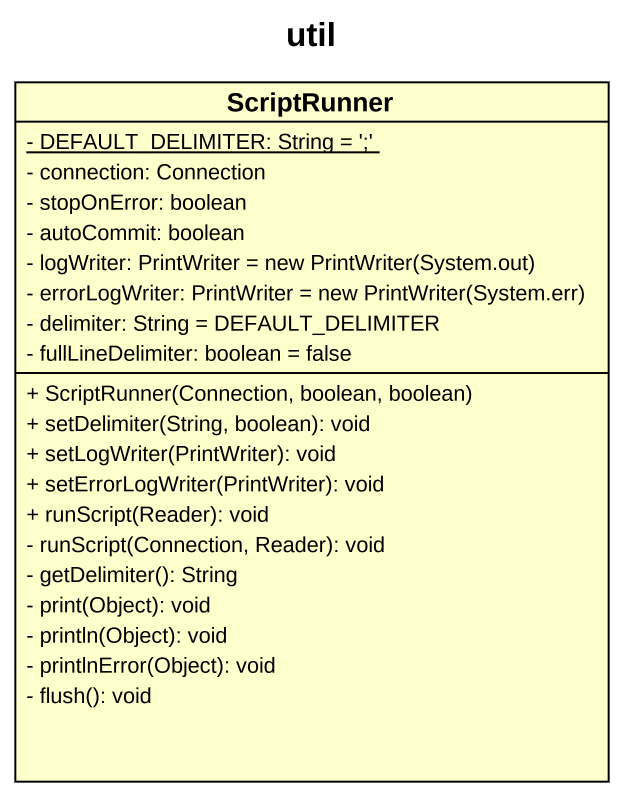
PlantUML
@startuml
title util
hide circle
hide empty members
skinparam classAttributeIconSize 0
class ScriptRunner {
  {static} - DEFAULT_DELIMITER: String = ';'
  - connection: Connection
  - stopOnError: boolean
  - autoCommit: boolean
  {field} - logWriter: PrintWriter = new PrintWriter(System.out)
  {field} - errorLogWriter: PrintWriter = new PrintWriter(System.err)
  - delimiter: String = DEFAULT_DELIMITER
  - fullLineDelimiter: boolean = false
  + ScriptRunner(Connection, boolean, boolean)
  + setDelimiter(String, boolean): void
  + setLogWriter(PrintWriter): void
  + setErrorLogWriter(PrintWriter): void
  + runScript(Reader): void
  - runScript(Connection, Reader): void
  - getDelimiter(): String
  - print(Object): void
  - println(Object): void
  - printlnError(Object): void
  - flush(): void
}
@enduml
